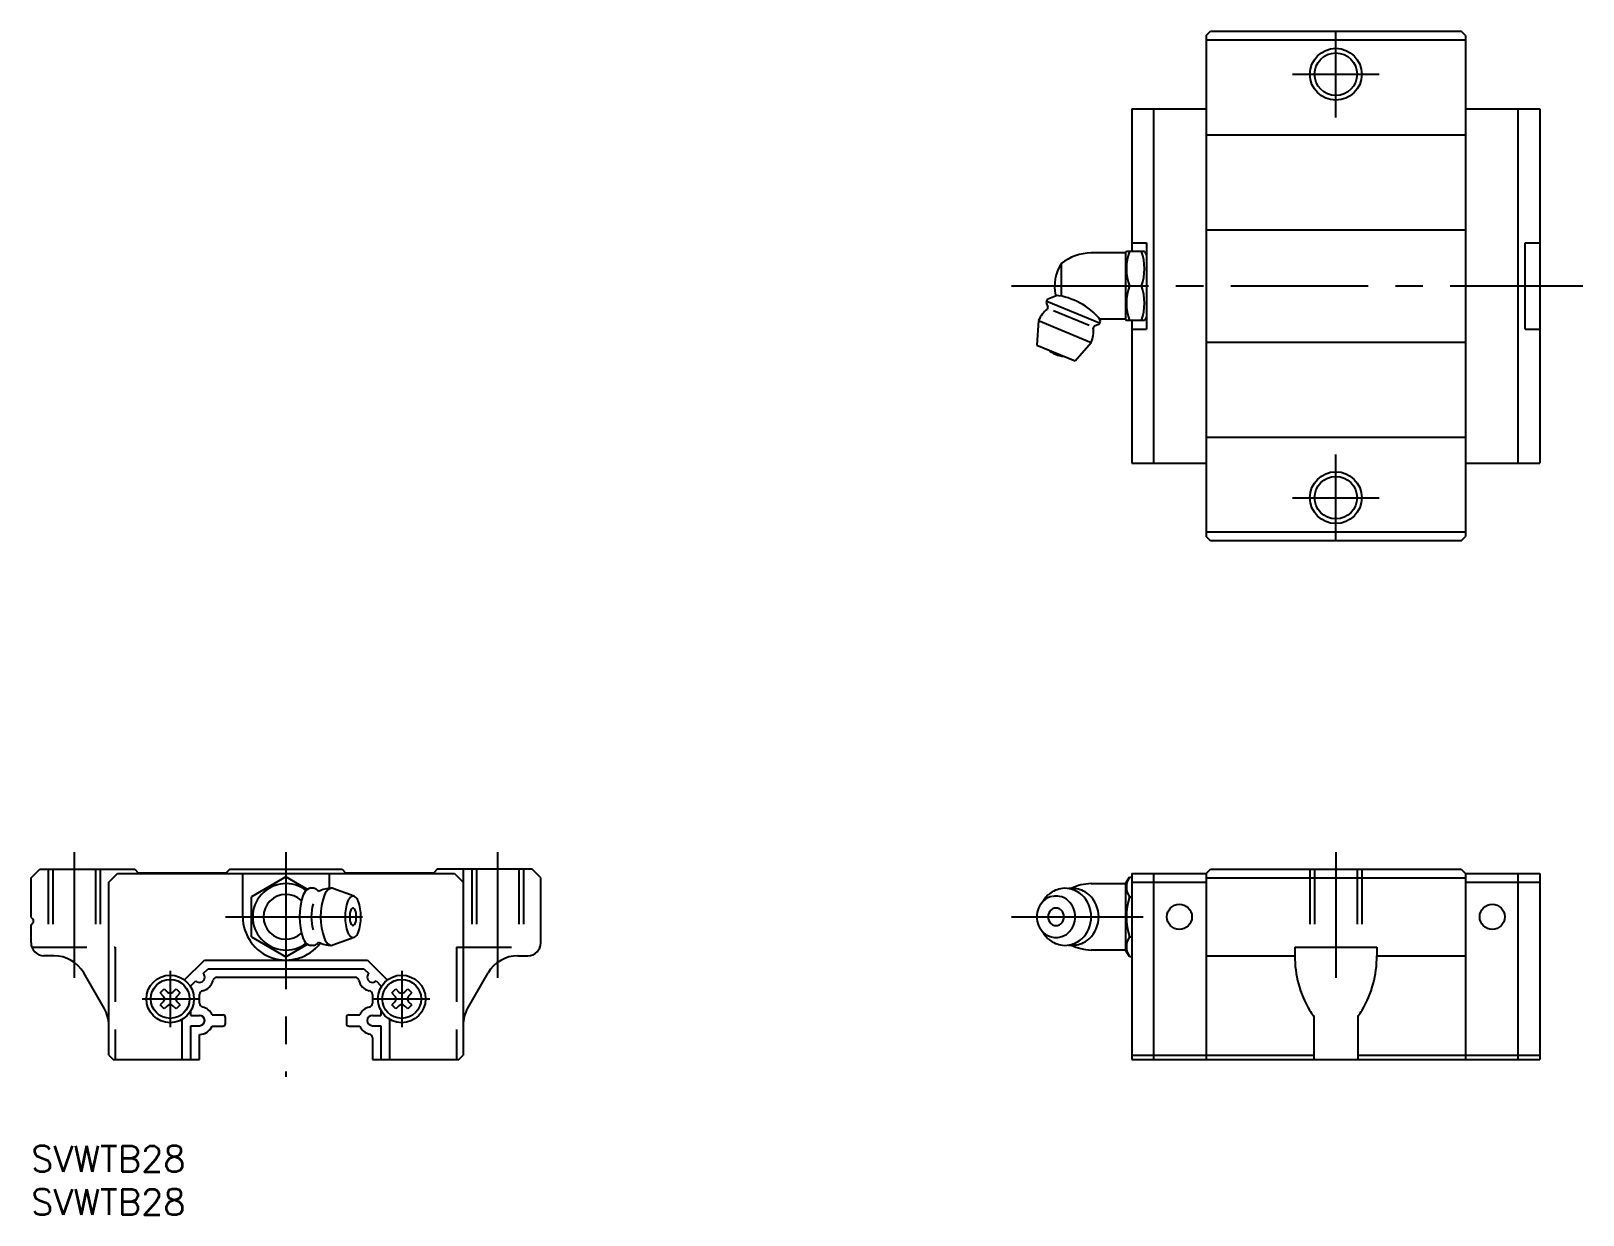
# Model space of a CAD drawing. Extents: x 0 to 180, y -8 to 129.
import ezdxf

# ---------------------------------------------------------------- set-up
doc = ezdxf.new("R2010")
doc.units = 0
doc.header["$LTSCALE"] = 0.5
doc.linetypes.add('CENTER', pattern=[50.8, 31.75, -6.35, 6.35, -6.35])
doc.linetypes.add('DASHED', pattern=[19.05, 12.7, -6.35])
for name, color, linetype in [('MSM_CENTER', 1, 'CENTER'), ('MSM_CONTINUOUS', 7, 'CONTINUOUS'), ('MSM_DASHED', 4, 'DASHED'), ('MSM_NARROW', 5, 'CONTINUOUS'), ('MSM_PART_NUMBER', 7, 'CONTINUOUS')]:
    doc.layers.add(name, color=color, linetype=linetype)
doc.styles.get("Standard").update_dxf_attribs({"font": 'txt.shx', "height": 3, "bigfont": 'bigfont.shx'})

# ---------------------------------------------------------------- blocks, each defined once
blk = doc.blocks.new('*U2')
at = {"layer": 'MSM_PART_NUMBER'}
blk.add_text('SVWTB28', height=3, dxfattribs=at).set_placement((0, -3))
blk = doc.blocks.new('*U3')
at = {"layer": 'MSM_PART_NUMBER'}
blk.add_text('SVWTB28', height=3, dxfattribs=at).set_placement((0, -8))

msp = doc.modelspace()

# ---------------------------------------------------------------- linework, layer by layer
at = {"layer": 'MSM_CENTER'}
for p, q in [((151, 119), (151, 129)), ((146, 124), (156, 124)), ((113.45, 99.5), (179.6, 99.5)), ((151, 70), (151, 80)), ((146, 75), (156, 75)), ((5, 34), (5, 19.45)), ((29.5, 34), (29.5, 8)), ((54, 34), (54, 19.45)), ((151, 34), (151, 19.45)), ((22.5, 26.5), (39.68, 26.5)), ((113.45, 26.5), (128.69, 26.5)), ((16.1, 20.25), (16.1, 13.75)), ((42.9, 20.25), (42.9, 13.75)), ((12.85, 17), (19.35, 17)), ((39.65, 17), (46.15, 17))]:
    msp.add_line(p, q, dxfattribs=at)
at = {"layer": 'MSM_CONTINUOUS'}
for p, q in [((136, 128.5), (136.5, 129)), ((136, 128.5), (136, 70.5)), ((136, 128), (166, 128)), ((136.5, 129), (165.5, 129)), ((166, 128.5), (165.5, 129)), ((166, 128.5), (166, 70.5)), ((127.4, 120), (136, 120)), ((127.4, 120), (127.4, 103.5)), ((129.9, 120), (129.9, 79)), ((166, 120), (174.6, 120)), ((172.1, 79), (172.1, 120)), ((174.6, 120), (174.6, 79)), ((136, 117), (166, 117)), ((136, 106), (166, 106)), ((127.4, 104.5), (129.1, 104.5)), ((129.1, 104.5), (129.1, 94.5)), ((172.9, 94.5), (172.9, 104.5)), ((172.9, 104.5), (174.6, 104.5)), ((126.67, 103.35), (122.67, 103.35)), ((126.76, 103.5), (126.67, 103.35)), ((126.67, 103.35), (126.67, 95.65)), ((128.85, 103.5), (126.76, 103.5)), ((128.85, 103.5), (129.1, 103.07)), ((119.23, 102.1), (119.23, 98.32)), ((127.11, 99.5), (128.51, 99.5)), ((117.61, 97.94), (117.46, 97.57)), ((117.46, 97.57), (117.67, 97.06)), ((117.54, 97.76), (123.64, 95.23)), ((118.74, 98.41), (117.61, 97.94)), ((116.6, 95.5), (116.4, 92.66)), ((116.6, 95.5), (122.7, 92.97)), ((118.32, 96.67), (122.47, 94.96)), ((123.53, 95.86), (123.71, 95.42)), ((123.71, 95.42), (123.56, 95.05)), ((126.67, 95.65), (123.71, 95.65)), ((126.67, 95.65), (126.76, 95.5)), ((128.85, 95.5), (126.76, 95.5)), ((127.4, 95.5), (127.4, 79)), ((129.1, 95.93), (128.85, 95.5)), ((123.56, 95.05), (123.05, 94.84)), ((127.4, 94.5), (129.1, 94.5)), ((172.9, 94.5), (174.6, 94.5)), ((116.4, 92.66), (120.83, 90.82)), ((120.83, 90.82), (122.7, 92.97)), ((136, 93), (166, 93)), ((136, 82), (166, 82)), ((127.4, 79), (136, 79)), ((166, 79), (174.6, 79)), ((166, 71), (136, 71)), ((136.5, 70), (136, 70.5)), ((165.5, 70), (166, 70.5)), ((165.5, 70), (136.5, 70)), ((0, 31), (1, 32)), ((0, 26.42), (0, 31)), ((1, 32), (12, 32)), ((9, 30.5), (10, 31.5)), ((10, 31.5), (49, 31.5)), ((12, 32), (12.4, 31.6)), ((12.4, 31.6), (22.6, 31.6)), ((23, 32), (22.6, 31.6)), ((23, 32), (36, 32)), ((24.5, 26.5), (24.5, 31.5)), ((29.5, 31.12), (25.5, 28.81)), ((31.99, 29.68), (29.5, 31.12)), ((34.5, 31.5), (34.5, 29.79)), ((36, 32), (36.4, 31.6)), ((36.4, 31.6), (46.6, 31.6)), ((47, 32), (46.6, 31.6)), ((58, 32), (47, 32)), ((49, 31.5), (50, 30.5)), ((50, 32), (50, 10.5)), ((59, 31), (58, 32)), ((59, 23.5), (59, 31)), ((126.67, 30.35), (127.11, 31.1)), ((127.11, 31.1), (127.4, 31.1)), ((127.4, 31.5), (136, 31.5)), ((127.4, 31.5), (127.4, 10)), ((129.9, 31.5), (129.9, 10)), ((136, 31.5), (136.5, 32)), ((136, 31.5), (136, 10)), ((136, 31), (166, 31)), ((136.5, 32), (165.5, 32)), ((165.5, 32), (166, 31.5)), ((166, 31.5), (166, 10)), ((166, 31.5), (174.6, 31.5)), ((172.1, 10), (172.1, 31.5)), ((174.6, 31.5), (174.6, 10)), ((9, 10.5), (9, 30.5)), ((25.5, 24.19), (25.5, 28.81)), ((32.69, 29.8), (32.32, 29.8)), ((37.39, 28.88), (34.94, 29.77)), ((122.68, 30.35), (126.67, 30.35)), ((126.67, 30.35), (126.67, 22.65)), ((127.11, 28.8), (127.4, 28.8)), ((127.4, 30.5), (136, 30.5)), ((166, 30.5), (174.6, 30.5)), ((116.83, 27.92), (117.2, 28.46)), ((0, 26.42), (0.21, 26.21)), ((0, 25.58), (0.21, 25.79)), ((0, 23.5), (0, 25.58)), ((25.5, 24.19), (29.5, 21.88)), ((37.39, 24.12), (34.94, 23.23)), ((117.2, 24.54), (116.83, 25.08)), ((117.2, 24.54), (117.21, 24.52)), ((127.11, 24.2), (127.4, 24.2)), ((2.65, 22), (1.5, 22)), ((29.5, 21.88), (31.99, 23.32)), ((32.69, 23.2), (32.32, 23.2)), ((56.35, 22), (57.5, 22)), ((126.67, 22.65), (122.68, 22.65)), ((127.11, 21.9), (126.67, 22.65)), ((127.11, 21.9), (127.4, 21.9)), ((136, 22), (146.25, 22)), ((146.25, 23), (155.75, 23)), ((146.25, 23), (146.25, 22)), ((155.75, 23), (155.75, 22)), ((155.75, 22), (166, 22)), ((8.46, 15.93), (6.11, 20)), ((17.77, 19.19), (20.08, 21.5)), ((19.92, 19.93), (20.49, 20.5)), ((20.08, 21.5), (38.92, 21.5)), ((20.49, 20.5), (38.51, 20.5)), ((38.51, 20.5), (39.08, 19.93)), ((38.92, 21.5), (41.23, 19.19)), ((50.54, 15.93), (52.89, 20)), ((14.94, 17.69), (15.41, 18.16)), ((15.41, 18.16), (15.78, 17.8)), ((16.42, 17.8), (16.79, 18.16)), ((16.79, 18.16), (17.26, 17.69)), ((18.5, 18.51), (19.07, 19.08)), ((18.5, 18.34), (18.5, 18.51)), ((21.5, 19.5), (37.5, 19.5)), ((39.93, 19.08), (40.5, 18.51)), ((40.5, 18.51), (40.5, 18.34)), ((41.74, 17.69), (42.21, 18.16)), ((42.21, 18.16), (42.58, 17.8)), ((43.22, 17.8), (43.59, 18.16)), ((43.59, 18.16), (44.06, 17.69)), ((14.94, 17.69), (15.3, 17.32)), ((15.3, 16.68), (14.94, 16.31)), ((15.41, 15.84), (14.94, 16.31)), ((15.78, 16.2), (15.41, 15.84)), ((16.79, 15.84), (16.42, 16.2)), ((17.26, 16.31), (16.79, 15.84)), ((16.9, 17.32), (17.26, 17.69)), ((17.26, 16.31), (16.9, 16.68)), ((19.5, 16.5), (19.5, 17.5)), ((39.5, 17.5), (39.5, 16.5)), ((41.74, 17.69), (42.1, 17.32)), ((42.1, 16.68), (41.74, 16.31)), ((42.21, 15.84), (41.74, 16.31)), ((42.58, 16.2), (42.21, 15.84)), ((43.59, 15.84), (43.22, 16.2)), ((44.06, 16.31), (43.59, 15.84)), ((43.7, 17.32), (44.06, 17.69)), ((44.06, 16.31), (43.7, 16.68)), ((17.5, 10), (17.5, 14.63)), ((18.5, 15.1), (18.5, 15.66)), ((18.5, 15.1), (19.5, 15.1)), ((20.96, 15.15), (22.2, 15.15)), ((22.5, 14.15), (22.5, 14.85)), ((36.5, 14.85), (36.5, 14.15)), ((36.8, 15.15), (38.04, 15.15)), ((39.5, 15.1), (40.5, 15.1)), ((40.5, 15.66), (40.5, 15.1)), ((41.5, 14.63), (41.5, 10)), ((148.44, 15.07), (148.44, 10)), ((153.56, 15.07), (153.56, 10)), ((18.5, 10), (18.5, 13.9)), ((18.5, 13.9), (19.5, 13.9)), ((19.5, 10), (19.5, 12.9)), ((20.96, 13.85), (22.2, 13.85)), ((36.8, 13.85), (38.04, 13.85)), ((39.5, 13.9), (40.5, 13.9)), ((40.5, 13.9), (40.5, 10)), ((39.5, 12.5), (39.5, 10)), ((9, 10.5), (9.5, 10)), ((9.5, 10), (19.5, 10)), ((39.5, 10), (49.5, 10)), ((49.5, 10), (50, 10.5)), ((127.4, 10.5), (136, 10.5)), ((127.4, 10), (174.6, 10)), ((136, 10.5), (148.44, 10.5)), ((153.56, 10.5), (166, 10.5)), ((166, 10.5), (174.6, 10.5))]:
    msp.add_line(p, q, dxfattribs=at)
for centre, radius in [((151, 124), 2.46), ((151, 75), 2.46), ((132.9, 26.5), 1.45), ((169.1, 26.5), 1.45), ((16.1, 17), 2.75), ((16.1, 17), 2.25), ((42.9, 17), 2.75), ((42.9, 17), 2.25)]:
    msp.add_circle(centre, radius, dxfattribs=at)
for centre, radius, start, end in [((122.9, 97.35), 6, 92.1789, 127.7261), ((132.71, 101.5), 5.95, 160.3465, 199.6535), ((122.91, 101.5), 5.95, 340.3465, 19.6535), ((123.15, 99.5), 4.7, 146.4138, 193.1788), ((132.71, 97.5), 5.95, 160.3465, 199.6535), ((122.91, 97.5), 5.95, 340.3465, 19.6535), ((117.49, 96.99), 0.2, 308.1641, 22.5004), ((117.6, 90.49), 8, 40.1892, 83.034), ((119.65, 94.23), 3.3, 128.1639, 157.4998), ((119.65, 94.23), 3.3, 337.5, 6.836), ((123.13, 94.65), 0.2, 112.4996, 186.8355), ((119.78, 94.55), 3.2, 229.2898, 265.71), ((128.84, 29.95), 2.08, 146.4718, 213.5286), ((29.5, 26.5), 3.85, 52.5077, 307.4921), ((29.5, 26.5), 2.6, 46.6213, 313.3788), ((38.37, 26.5), 7.31, 159.7619, 200.238), ((32.82, 28.55), 1.4, 121.1002, 160.1439), ((32.32, 29.3), 0.505, 90.9032, 115.752), ((32.69, 29.3), 0.505, 64.248, 90.9028), ((32.19, 28.55), 1.4, 39.4282, 58.8998), ((34.77, 26.5), 3.3, 90, 117.0545), ((40.81, 26.5), 7.31, 159.7619, 200.238), ((35.27, 28.55), 1.4, 121.1002, 160.1439), ((34.77, 29.3), 0.505, 68.6881, 115.752), ((37.63, 27.99), 1.02, 121.0513, 160.104), ((37.26, 28.53), 0.368, 64.287, 115.7129), ((36.9, 27.99), 1.02, 19.896, 58.9486), ((118.64, 26.76), 2.15, 101.0363, 132.5263), ((120.08, 26.5), 3.48, 133.386, 145.8067), ((119.69, 26.85), 2.95, 101.0363, 132.5263), ((118.62, 26.85), 2.05, 79.1808, 100.8192), ((118.59, 26.76), 2.15, 47.4737, 78.9636), ((119.65, 26.98), 2.82, 79.1808, 100.8192), ((120.51, 26.98), 2.82, 79.1808, 98.7658), ((119.61, 26.85), 2.95, 47.4737, 78.9637), ((122.9, 24.35), 6, 92.1777, 114.8938), ((120.47, 26.85), 2.95, 47.4737, 78.9637), ((119.22, 26.5), 3.48, 313.386, 46.6139), ((120.08, 26.5), 3.48, 313.386, 46.6139), ((134.57, 26.5), 7.81, 162.8691, 197.1308), ((37.74, 26.5), 5.31, 163.6263, 196.3729), ((41.65, 26.5), 5.31, 159.7306, 200.2694), ((39.09, 26.5), 2.22, 159.7737, 200.2263), ((37.41, 27.12), 0.423, 121.1182, 160.1587), ((37.26, 27.35), 0.153, 64.2337, 115.7663), ((37.11, 27.12), 0.423, 19.8413, 58.8817), ((35.43, 26.5), 2.22, 339.7737, 20.2263), ((32.87, 26.5), 5.31, 339.7306, 20.2694), ((118.93, 26.5), 2.53, 133.386, 226.6139), ((118.75, 26.5), 1.05, 133.3861, 226.6138), ((118.63, 26.61), 0.895, 101.0363, 132.5263), ((118.62, 26.65), 0.855, 79.1807, 100.8191), ((118.61, 26.61), 0.895, 47.4736, 78.9636), ((118.49, 26.5), 1.05, 313.3861, 46.6138), ((118.3, 26.5), 2.53, 313.386, 46.6139), ((0, 26), 0.3, 314.9995, 45.0005), ((29.5, 26.5), 5, 180, 322.6126), ((37.41, 25.88), 0.423, 199.8413, 238.8817), ((37.26, 25.65), 0.153, 244.2337, 295.7663), ((37.11, 25.88), 0.423, 301.1183, 340.1587), ((118.63, 26.39), 0.895, 227.4736, 258.9636), ((118.62, 26.35), 0.855, 259.1807, 280.8192), ((118.61, 26.39), 0.895, 281.0363, 312.5263), ((1.5, 23.5), 1.5, 180, 270), ((32.82, 24.45), 1.4, 199.8561, 238.8998), ((32.19, 24.45), 1.4, 301.1002, 320.57), ((34.77, 26.5), 3.3, 242.9455, 270), ((35.27, 24.45), 1.4, 199.8561, 238.8997), ((37.63, 25.01), 1.02, 199.896, 238.9486), ((37.26, 24.47), 0.368, 244.287, 295.7129), ((36.9, 25.01), 1.02, 301.0513, 340.104), ((57.5, 23.5), 1.5, 270, 0), ((118.64, 26.24), 2.15, 227.4737, 258.9636), ((120.08, 26.5), 3.48, 214.653, 226.6139), ((119.69, 26.15), 2.95, 227.4737, 258.9637), ((118.62, 26.15), 2.05, 259.1808, 280.8192), ((118.59, 26.24), 2.15, 281.0363, 312.5263), ((119.61, 26.15), 2.95, 281.0363, 312.5263), ((120.47, 26.15), 2.95, 281.0363, 312.5263), ((128.84, 23.05), 2.08, 146.4713, 213.5276), ((2.65, 18), 4, 30, 90), ((32.32, 23.7), 0.505, 244.2479, 270.3932), ((32.69, 23.7), 0.505, 270.3929, 295.752), ((34.77, 23.7), 0.505, 244.2479, 289.9352), ((56.35, 18), 4, 90, 150), ((119.65, 26.02), 2.82, 259.1808, 280.8192), ((120.51, 26.02), 2.82, 261.2379, 280.8192), ((122.9, 28.65), 6, 245.1062, 267.8223), ((158.8, 22), 12.55, 179.9999, 210.1361), ((143.2, 22), 12.55, 329.8638, 360), ((19.5, 19.5), 0.6, 224.6095, 45.3907), ((39.5, 19.5), 0.6, 134.6093, 315.3905), ((19.5, 19.5), 1.6, 282.6802, 347.3199), ((21.5, 19.05), 0.45, 90.0001, 167.32), ((37.5, 19.05), 0.45, 12.68, 89.9999), ((39.5, 19.5), 1.6, 192.6801, 257.3199), ((14.99, 17), 0.45, 314.9999, 45.0001), ((16.1, 18.11), 0.45, 225.0002, 314.9999), ((16.1, 15.89), 0.45, 45.0001, 134.9998), ((17.21, 17), 0.45, 134.9999, 225.0001), ((19.95, 17.5), 0.45, 102.6801, 180), ((19.95, 16.5), 0.45, 179.999, 257.3196), ((39.05, 17.5), 0.45, 0, 77.3199), ((39.05, 16.5), 0.45, 282.6804, 0.001), ((41.79, 17), 0.45, 314.9999, 45.0001), ((42.9, 18.11), 0.45, 225.0002, 314.9999), ((42.9, 15.89), 0.45, 45.0001, 134.9998), ((44.01, 17), 0.45, 134.9999, 225.0001), ((5, 13.93), 4, 0, 30), ((19.5, 14.5), 0.6, 270.0001, 90), ((19.5, 14.5), 1.6, 23.9696, 77.3198), ((22.2, 14.85), 0.3, 0, 90), ((36.8, 14.85), 0.3, 90, 180), ((39.5, 14.5), 1.6, 102.6801, 156.0304), ((39.5, 14.5), 0.6, 90, 269.9999), ((54, 13.93), 4, 150, 180), ((151.65, 18), 4.36, 211.8975, 222.3838), ((150.35, 18), 4.36, 317.6159, 328.1024), ((19.5, 14.5), 1.6, 270.0001, 336.0307), ((22.2, 14.15), 0.3, 270, 0), ((36.8, 14.15), 0.3, 180, 270), ((39.5, 14.5), 1.6, 203.9693, 257.3199), ((39.05, 12.5), 0.45, 0, 77.3199)]:
    msp.add_arc(centre, radius, start, end, dxfattribs=at)
at = {"layer": 'MSM_DASHED'}
for p, q in [((2, 32), (2, 23)), ((2.54, 32), (2.54, 23)), ((7.46, 32), (7.46, 23)), ((8, 32), (8, 23)), ((51, 32), (51, 23)), ((51.54, 32), (51.54, 23)), ((56.46, 32), (56.46, 23)), ((57, 32), (57, 23)), ((148, 32), (148, 23)), ((148.54, 32), (148.54, 23)), ((153.46, 32), (153.46, 23)), ((154, 32), (154, 23)), ((0.09, 23), (9.75, 23)), ((9.75, 23), (9.75, 10)), ((49.25, 23), (49.25, 10)), ((49.25, 23), (58.91, 23))]:
    msp.add_line(p, q, dxfattribs=at)
at = {"layer": 'MSM_NARROW'}
for centre in [(151, 124), (151, 75)]:
    msp.add_circle(centre, 3, dxfattribs=at)

# ---------------------------------------------------------------- block references
at = {"layer": 'MSM_CONTINUOUS'}
for name in ['*U2', '*U3']:
    msp.add_blockref(name, (0, 0), dxfattribs=at)

doc.saveas('drawing.dxf')
